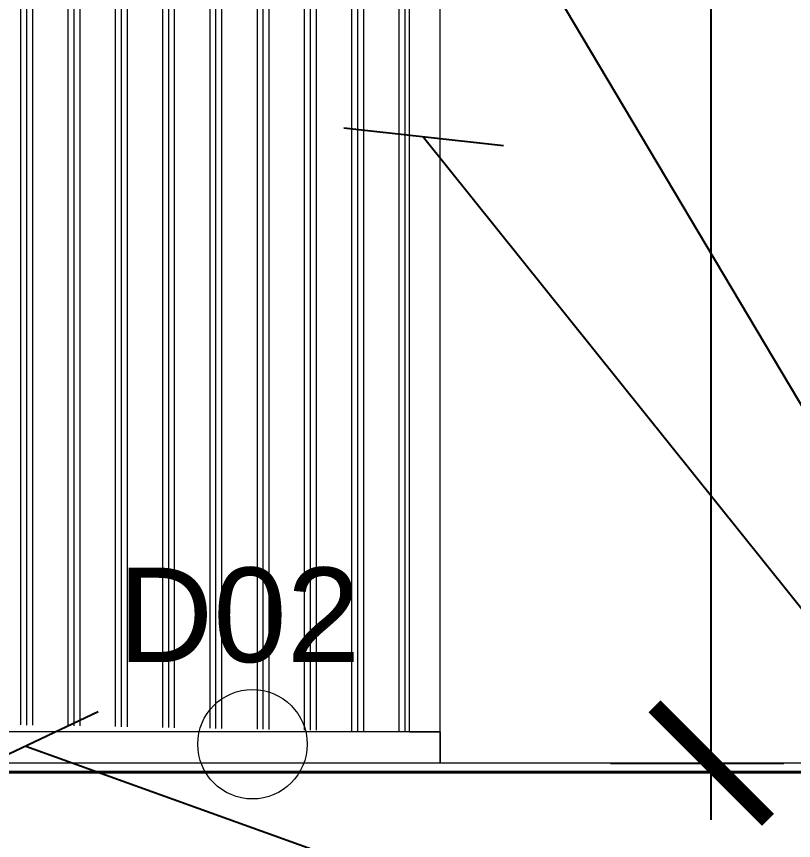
# Model space of a CAD drawing. Extents: x 65572 to 72871, y 30718 to 33858.
# Drawn here: x 66248.21 to 66289.3, y 33412.47 to 33456.02 of the extents above; entities that cross this region are included whole.
import ezdxf

# ---------------------------------------------------------------- set-up
doc = ezdxf.new("R2010")
doc.units = 0
doc.header["$LTSCALE"] = 0.5
doc.header["$MEASUREMENT"] = 0
doc.layers.get('0').update_dxf_attribs({"color": 20, "linetype": 'CONTINUOUS'})
doc.layers.get('DEFPOINTS').update_dxf_attribs({"linetype": 'CONTINUOUS', "lineweight": 5})
for name, color, linetype, lineweight in [('Annotations', 40, 'CONTINUOUS', 5), ('Framing', 142, 'CONTINUOUS', 13), ('Hatches', 8, 'CONTINUOUS', 5), ('Structure', 7, 'CONTINUOUS', 40), ('Viewed', 150, 'CONTINUOUS', 9)]:
    doc.layers.add(name, color=color, linetype=linetype, lineweight=lineweight)
doc.styles.get("Standard").update_dxf_attribs({"font": 'arial.ttf'})
doc.dimstyles.new('ARCH', dxfattribs={"dimscale": 96, "dimtxt": 0.0625, "dimasz": 0.0625, "dimexe": 0.04, "dimexo": 0.09375, "dimgap": 0.03125, "dimtad": 1, "dimdec": 0, "dimrnd": 0.0625, "dimzin": 3, "dimdsep": 46, "dimlunit": 4, "dimtxsty": 'Standard', "dimblk1": 'ARCHTICK', "dimblk2": 'ARCHTICK', "dimsah": 1, "dimcen": 0, "dimdle": 0.03125, "dimclrd": 256, "dimclre": 256, "dimclrt": 256, "dimazin": 0, "dimtfac": 1, "dimtdec": 0, "dimtmove": 2, "dimatfit": 3, "dimldrblk": 'OBLIQUE', "dimfxl": 0.3, "dimfxlon": 1, "dimfrac": 2, "dimarcsym": 0})

# ---------------------------------------------------------------- blocks, each defined once
blk = doc.blocks.new('_ArchTick')
at = {"const_width": 0.15}
blk.add_lwpolyline([(-0.5, -0.5), (0.5, 0.5)], dxfattribs=at)
blk = doc.blocks.new('*D9')
at = {"layer": 'Annotations', "linetype": 'ByBlock', "lineweight": -2}
for p, q in [((66284.95, 33413.562), (66284.95, 33525.563)), ((66279.623, 33522.563), (66288.79, 33522.563)), ((66279.623, 33416.562), (66288.79, 33416.562))]:
    blk.add_line(p, q, dxfattribs=at)
at = {"layer": 'DEFPOINTS', "color": 0}
for p in [(66270.623, 33522.563), (66284.95, 33522.563), (66270.623, 33416.562)]:
    blk.add_point(p, dxfattribs=at)
at = {"layer": 'Annotations', "lineweight": -2, "xscale": 6, "yscale": 6, "zscale": 6}
for p, rotation in [((66284.95, 33522.563), 89.99999999708184), ((66284.95, 33416.562), 269.9999999970818)]:
    blk.add_blockref('_ArchTick', p, dxfattribs=dict(at, rotation=rotation))
at = {"layer": 'Annotations', "insert": (66278.887, 33469.563), "char_height": 6, "attachment_point": 5, "rotation": 90}
blk.add_mtext('8\'-10"', dxfattribs=at)
blk = doc.blocks.new('_Oblique')
at = {"lineweight": -2}
blk.add_line((-0.5, -0.5), (0.5, 0.5), dxfattribs=at)
blk = doc.blocks.new('*D85')
at = {"layer": 'Annotations', "linetype": 'ByBlock', "lineweight": -2}
for p, q in [((66177.642, 33410.831), (66177.642, 33389.787)), ((66270.623, 33407.562), (66270.623, 33389.787)), ((66174.642, 33393.627), (66273.623, 33393.627))]:
    blk.add_line(p, q, dxfattribs=at)
at = {"layer": 'DEFPOINTS', "color": 0}
for p in [(66177.642, 33419.831), (66270.623, 33416.562), (66270.623, 33393.627)]:
    blk.add_point(p, dxfattribs=at)
at = {"layer": 'Annotations', "lineweight": -2, "xscale": 6, "yscale": 6, "zscale": 6, "rotation": 180}
blk.add_blockref('_ArchTick', (66177.642, 33393.627), dxfattribs=at)
at = {"layer": 'Annotations', "lineweight": -2, "xscale": 6, "yscale": 6, "zscale": 6}
blk.add_blockref('_ArchTick', (66270.623, 33393.627), dxfattribs=at)
at = {"layer": 'Annotations', "insert": (66224.132, 33399.69), "char_height": 6, "attachment_point": 5}
blk.add_mtext('7\'-9"', dxfattribs=at)

msp = doc.modelspace()

# ---------------------------------------------------------------- hatches: boundary and pattern name
at = {"layer": 'Hatches', "linetype": 'ByBlock', "true_color": 0xc9c9c9}
h = msp.add_hatch(dxfattribs=at)
h.set_pattern_fill('PLAST', color=9, scale=10, style=0)
h.set_pattern_definition([(90, (65831.572, 32663.2632), (-2.5, 2e-16), []), (90, (65831.2594, 32663.2632), (-2.5, 2e-16), []), (90, (65830.947, 32663.2632), (-2.5, 2e-16), [])])
h.paths.add_polyline_path([(66216.992021, 33419.147431), (66216.992021, 33433.40099), (66236.677157, 33433.40099), (66236.677157, 33418.790937), (66268.99774, 33418.205618), (66268.99774, 33519.312843), (66179.266837, 33519.312843), (66179.266837, 33419.830626)])

# ---------------------------------------------------------------- linework, layer by layer
at = {"layer": 'Annotations'}
msp.add_circle((66260.688443, 33417.556107), 2.892978, dxfattribs=at)
at = {"layer": 'Framing'}
msp.add_line((65916.121008, 33416.58061), (66520.623975, 33416.58061), dxfattribs=at)
at = {"layer": 'Structure'}
msp.add_line((65890.468358, 33416.080608), (66523.123987, 33416.080608), dxfattribs=at)
at = {"layer": 'Viewed', "linetype": 'ByBlock'}
for p, q in [((66270.622748, 33416.562339), (66270.622748, 33550.062994)), ((66268.99774, 33418.205618), (66268.99774, 33519.312843)), ((66270.622748, 33418.205618), (66270.622748, 33519.312843)), ((66270.622748, 33418.205618), (66236.677157, 33418.205618)), ((66268.99774, 33418.205618), (66270.622748, 33418.205618)), ((66270.622748, 33418.205618), (66270.622748, 33416.58061))]:
    msp.add_line(p, q, dxfattribs=at)

# ---------------------------------------------------------------- texts
at = {"layer": 'Annotations', "insert": (66253.573417, 33426.894651), "char_height": 5, "width": 60.99887021, "attachment_point": 1}
msp.add_mtext('{D02}', dxfattribs=at)

# ---------------------------------------------------------------- dimensions: what is measured, and where the dimension line sits
at = {"layer": 'Annotations', "linetype": 'ByBlock'}
dim = msp.add_linear_dim(base=(66284.950172, 33522.562859), p1=(66270.622748, 33416.562339), p2=(66270.622748, 33522.562859), angle=90, dimstyle='ARCH', dxfattribs=at)
dim.commit()
dim.dimension.update_dxf_attribs({"geometry": '*D9', "text_midpoint": (66278.887172, 33469.562599)})
dim = msp.add_linear_dim(base=(66270.622748, 33393.627405), p1=(66177.641829, 33419.830626), p2=(66270.622748, 33416.562339), dimstyle='ARCH', dxfattribs=at)
dim.commit()
dim.dimension.update_dxf_attribs({"geometry": '*D85', "text_midpoint": (66224.132288, 33399.690405)})

# ---------------------------------------------------------------- leaders
for points in [[(66239.209834, 33520.343031), (66314.465616, 33393.85132), (66319.158468, 33393.85132)], [(66269.742682, 33449.647669), (66314.465616, 33393.85132), (66319.158468, 33393.85132)], [(66248.698953, 33417.454258), (66314.465616, 33393.85132), (66319.158468, 33393.85132)]]:
    msp.add_leader(points, dimstyle='ARCH', dxfattribs=at)

doc.saveas('drawing.dxf')
